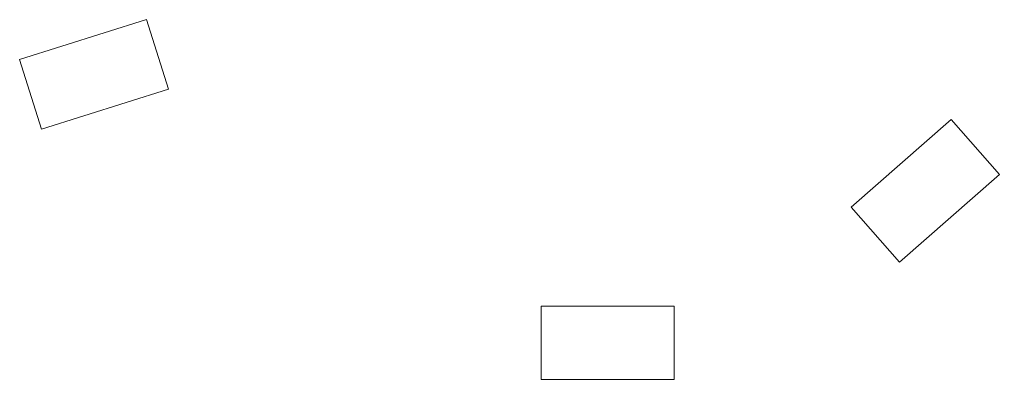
# Model space of a CAD drawing. Header units: millimetres. Extents: x -36 to 91, y 7 to 54.
import ezdxf

# ---------------------------------------------------------------- set-up
doc = ezdxf.new("R2010")
doc.units = ezdxf.units.MM
doc.header["$LTSCALE"] = 50
doc.header["$PDMODE"] = 1
doc.header["$PDSIZE"] = -2
doc.layers.add('None', color=7, linetype='Continuous', lineweight=5)

# ---------------------------------------------------------------- blocks, each defined once
blk = doc.blocks.new('Rosetta-Sym-A (2D)')
at = {"color": 255, "linetype": 'Continuous', "lineweight": 5, "transparency": 33554687}
blk.add_wipeout([(0, 9.5), (17.25, 9.5), (17.25, 0), (0, 0)], dxfattribs=at).dxf.layer = 'None'
at = {"layer": 'None', "color": 7, "linetype": 'Continuous', "lineweight": 5, "transparency": 33554687, "flags": 128}
blk.add_lwpolyline([(0, 9.5), (17.25, 9.5), (17.25, 0), (0, 0)], close=True, dxfattribs=at)
at = {"layer": 'None', "color": 7, "linetype": 'Continuous', "lineweight": 5, "transparency": 33554687}
blk.add_point((3.5, 2.25), dxfattribs=at)

msp = doc.modelspace()

# ---------------------------------------------------------------- block references
at = {"layer": 'None', "color": 7, "transparency": 33554687}
for p, rotation in [((-19.75, 54), 197.5), ((78, 22.5), 41.24999999999999)]:
    msp.add_blockref('Rosetta-Sym-A (2D)', p, dxfattribs=dict(at, rotation=rotation))
msp.add_blockref('Rosetta-Sym-A (2D)', (31.5, 7.25), dxfattribs=at)

doc.saveas('drawing.dxf')
